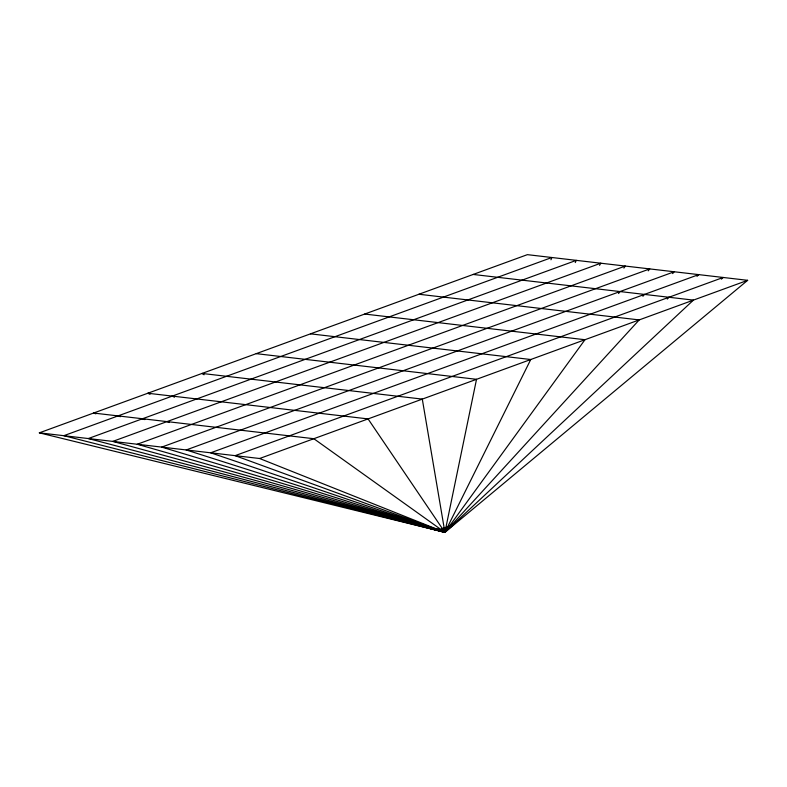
<?xml version="1.0" encoding="UTF-8"?>
<svg xmlns="http://www.w3.org/2000/svg" width="787" height="787" viewBox="0 0 787 787"><rect width="100%" height="100%" fill="white"/><g stroke="black" fill="none" stroke-linecap="round" stroke-linejoin="round"><path stroke-width="1.18" d="M445.127 527.438L444.901 532.346L39.35 432.84L527.379 254.654L747.65 280.32L444.901 532.346L63.826 435.693L551.854 257.506L550.959 259.789M445.068 529.897L444.901 532.346L88.301 438.546L576.33 260.349L575.258 262.563M445.668 530.025L444.901 532.346L112.777 441.399L600.806 263.202L599.566 265.337M446.918 526.572L444.901 532.346L137.253 444.252L625.281 266.055L623.904 268.092M445.865 530.104L444.901 532.346L161.719 447.105L649.747 268.908L648.242 270.846M446.436 529.012L444.901 532.346L186.194 449.957L674.223 271.761L672.61 273.601M446.013 530.172L444.901 532.346L210.67 452.8L698.699 274.614L696.977 276.365M448.649 526.011L444.901 532.346L433.352 528.234M447.616 528.274L444.901 532.346L235.146 455.653L723.174 277.467L721.364 279.129M446.278 530.32L444.901 532.346L434.552 528.461M618.562 293.541L619.999 291.564M446.406 530.408L444.901 532.346L259.621 458.506L39.35 432.84M450.99 524.624L444.901 532.346L435.85 528.5M448.059 528.589L444.901 532.346L438.202 529.277M642.9 296.296L644.474 294.417M447.331 529.592L444.901 532.346L440.445 530.271M452.505 524.368L444.901 532.346L438.3 529.051M667.258 299.04L668.95 297.26M449.2 527.979L444.901 532.346L441.664 530.605L444.901 532.346L454.866 523.217M259.621 458.506L747.65 280.32M473.154 274.447L693.426 300.113L444.901 532.346L442.776 531.117M418.93 294.249L639.201 319.916L444.901 532.346L439.677 529.11M364.706 314.052L584.977 339.718L444.901 532.346L442.835 531.028L444.901 532.346L446.19 530.261L444.901 532.346L313.846 438.713L93.574 413.047L95.906 413.834M310.481 333.845L530.753 359.511L444.901 532.346L442.973 530.822M256.247 353.648L476.519 379.314L444.901 532.346L442.992 530.802M118.05 415.9L120.362 416.717M142.526 418.743L144.828 419.609M167.001 421.596L169.274 422.511M150.022 394.287L147.799 393.244L368.07 418.91L444.901 532.346L444.635 529.907M172.274 396.097L174.478 397.199M204.079 374.789L202.023 373.441L422.294 399.107L444.901 532.346L443.111 530.664M441.684 528.657L444.901 532.346L444.281 529.976M443.779 530.182L444.901 532.346L443.307 527.733"/></g></svg>
